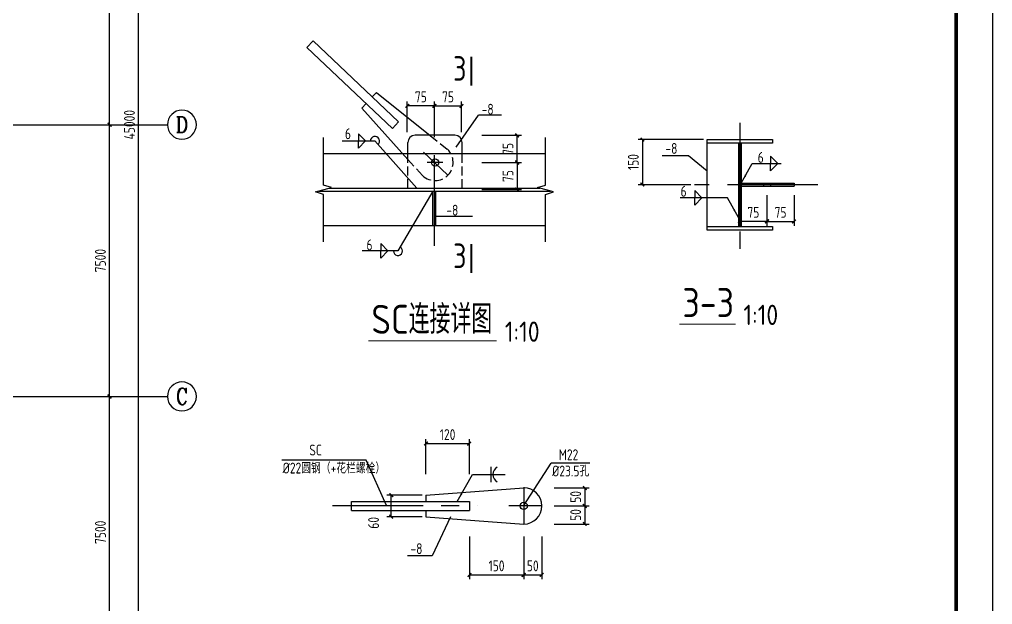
# Model space of a CAD drawing. Header units: millimetres. Extents: x 865490 to 879904, y 39442 to 44891.
# Drawn here: x 871184.9 to 871453.5, y 39615.5 to 39777 of the extents above; entities that cross this region are included whole.
import ezdxf
from ezdxf.enums import TextEntityAlignment as Align

# ---------------------------------------------------------------- set-up
doc = ezdxf.new("R2010")
doc.units = ezdxf.units.MM
doc.header["$LTSCALE"] = 1000
doc.header["$MEASUREMENT"] = 0
for name, pattern in [('2', [11.4, 9, -0.9, 0.6, -0.9]), ('CENTER', [2, 1.25, -0.25, 0.25, -0.25]), ('DASH', [0.35, 0.25, -0.1]), ('DASHED', [117.236842, 78.157895, -39.078947]), ('DOTE', [2.42, 2, -0.2, 0.02, -0.2])]:
    doc.linetypes.add(name, pattern=pattern)
doc.layers.add('1', color=4, linetype='Continuous', lineweight=70)
for name, color, linetype in [('AXIS', 3, 'Continuous'), ('AXIS_TEXT', 7, 'Continuous'), ('BEAM', 4, 'DASHED'), ('COLUMN', 9, 'Continuous'), ('DIM', 7, 'Continuous'), ('DOTE', 1, 'DOTE'), ('OTHER', 2, 'Continuous'), ('尺寸标注', 7, 'Continuous'), ('文字', 7, 'Continuous'), ('焊缝标注', 3, 'Continuous'), ('轴线__点划线', 6, '2')]:
    doc.layers.add(name, color=color, linetype=linetype)
doc.styles.add('_TCH_AXIS', font='COMPLEX', dxfattribs={"bigfont": 'GBCBIG'})
doc.styles.add('COMPLEX', font='COMPLEX')
doc.styles.add('GBHZ', font='gbenor.shx', dxfattribs={"width": 0.9, "bigfont": 'gbcbig.shx'})
doc.dimstyles.new('Y10', dxfattribs={"dimscale": 0, "dimtxt": 3, "dimasz": 0.01, "dimexe": 1.2, "dimexo": 1, "dimgap": 1, "dimtad": 1, "dimdec": 0, "dimlfac": 10, "dimzin": 0, "dimdsep": 46, "dimtxsty": 'GBHZ', "dimblk1": 'DX', "dimblk2": 'DX', "dimsah": 1, "dimcen": 0.09, "dimdle": 1, "dimadec": 0, "dimazin": 0, "dimtfac": 1, "dimtdec": 0, "dimtix": 1, "dimtmove": 2, "dimatfit": 3, "dimldrblk": 'DX', "dimfxl": 0, "dimtolj": 1, "dimtzin": 0, "dimarcsym": 0})
doc.dimstyles.new('Y100', dxfattribs={"dimscale": 0, "dimtxt": 3, "dimasz": 0.01, "dimexe": 1.2, "dimexo": 2, "dimgap": 1, "dimtad": 1, "dimdec": 0, "dimlfac": 100, "dimzin": 0, "dimdsep": 46, "dimtxsty": 'GBHZ', "dimblk": 'DX', "dimcen": 0.09, "dimdle": 1, "dimclrd": 7, "dimclre": 7, "dimclrt": 7, "dimadec": 0, "dimazin": 0, "dimtfac": 1, "dimtdec": 0, "dimtix": 1, "dimtmove": 2, "dimatfit": 3, "dimldrblk": 'DX', "dimfxl": 0, "dimtolj": 1, "dimtzin": 0, "dimarcsym": 0})

# ---------------------------------------------------------------- blocks, each defined once
blk = doc.blocks.new('DX')
at = {"color": 0, "linetype": 'ByBlock', "const_width": 40}
blk.add_lwpolyline([(-54, -51), (46, 49)], dxfattribs=at)
blk = doc.blocks.new('*D133')
at = {"layer": 'Defpoints', "color": 0, "linetype": 'ByBlock', "ltscale": 0.8, "transparency": 16777216}
for p in [(871291.96, 39753.09), (871291.96, 39744.83), (871299.46, 39744.83)]:
    blk.add_point(p, dxfattribs=at)
at = {"layer": 'dim', "color": 0, "linetype": 'ByBlock', "lineweight": -2, "ltscale": 0.8, "transparency": 16777216}
for p, q in [((871291.96, 39745.83), (871291.96, 39754.29)), ((871299.46, 39745.83), (871299.46, 39754.29)), ((871299.45, 39753.09), (871291.97, 39753.09))]:
    blk.add_line(p, q, dxfattribs=at)
at = {"layer": 'dim', "color": 0, "linetype": 'ByBlock', "lineweight": -2, "ltscale": 0.8, "transparency": 16777216, "xscale": 0.01, "yscale": 0.01, "zscale": 0.01, "rotation": 180}
blk.add_blockref('DX', (871291.96, 39753.09), dxfattribs=at)
at = {"layer": 'dim', "color": 0, "linetype": 'ByBlock', "lineweight": -2, "ltscale": 0.8, "transparency": 16777216, "xscale": 0.01, "yscale": 0.01, "zscale": 0.01}
blk.add_blockref('DX', (871299.46, 39753.09), dxfattribs=at)
at = {"layer": 'dim', "color": 0, "linetype": 'ByBlock', "ltscale": 0.8, "transparency": 16777216, "insert": (871295.71, 39755.59), "char_height": 3, "attachment_point": 5, "style": 'GBHZ'}
blk.add_mtext('\\A1;75', dxfattribs=at)
blk = doc.blocks.new('*D134')
at = {"layer": 'Defpoints', "color": 0, "linetype": 'ByBlock', "ltscale": 0.8, "transparency": 16777216}
for p in [(871306.96, 39753.09), (871299.46, 39744.83), (871306.96, 39744.83)]:
    blk.add_point(p, dxfattribs=at)
at = {"layer": 'dim', "color": 0, "linetype": 'ByBlock', "lineweight": -2, "ltscale": 0.8, "transparency": 16777216}
for p, q in [((871299.46, 39745.83), (871299.46, 39754.29)), ((871306.96, 39745.83), (871306.96, 39754.29)), ((871299.47, 39753.09), (871306.95, 39753.09))]:
    blk.add_line(p, q, dxfattribs=at)
at = {"layer": 'dim', "color": 0, "linetype": 'ByBlock', "lineweight": -2, "ltscale": 0.8, "transparency": 16777216, "xscale": 0.01, "yscale": 0.01, "zscale": 0.01, "rotation": 180}
blk.add_blockref('DX', (871299.46, 39753.09), dxfattribs=at)
at = {"layer": 'dim', "color": 0, "linetype": 'ByBlock', "lineweight": -2, "ltscale": 0.8, "transparency": 16777216, "xscale": 0.01, "yscale": 0.01, "zscale": 0.01}
blk.add_blockref('DX', (871306.96, 39753.09), dxfattribs=at)
at = {"layer": 'dim', "color": 0, "linetype": 'ByBlock', "ltscale": 0.8, "transparency": 16777216, "insert": (871303.21, 39755.59), "char_height": 3, "attachment_point": 5, "style": 'GBHZ'}
blk.add_mtext('\\A1;75', dxfattribs=at)
blk = doc.blocks.new('*D135')
at = {"layer": 'Defpoints', "color": 0, "linetype": 'ByBlock', "ltscale": 0.8, "transparency": 16777216}
for p in [(871311.52, 39737.48), (871311.52, 39729.98), (871322.27, 39729.98)]:
    blk.add_point(p, dxfattribs=at)
at = {"layer": 'dim', "color": 0, "linetype": 'ByBlock', "lineweight": -2, "ltscale": 0.8, "transparency": 16777216}
for p, q in [((871312.52, 39737.48), (871323.47, 39737.48)), ((871322.27, 39737.47), (871322.27, 39729.99)), ((871312.52, 39729.98), (871323.47, 39729.98))]:
    blk.add_line(p, q, dxfattribs=at)
at = {"layer": 'dim', "color": 0, "linetype": 'ByBlock', "lineweight": -2, "ltscale": 0.8, "transparency": 16777216, "xscale": 0.01, "yscale": 0.01, "zscale": 0.01}
for p, rotation in [((871322.27, 39737.48), 90), ((871322.27, 39729.98), 270)]:
    blk.add_blockref('DX', p, dxfattribs=dict(at, rotation=rotation))
at = {"layer": 'dim', "color": 0, "linetype": 'ByBlock', "ltscale": 0.8, "transparency": 16777216, "insert": (871319.77, 39733.73), "char_height": 3, "attachment_point": 5, "rotation": 90, "style": 'GBHZ'}
blk.add_mtext('\\A1;75', dxfattribs=at)
blk = doc.blocks.new('*D136')
at = {"layer": 'Defpoints', "color": 0, "linetype": 'ByBlock', "ltscale": 0.8, "transparency": 16777216}
for p in [(871311.52, 39744.98), (871322.27, 39744.98), (871311.52, 39737.48)]:
    blk.add_point(p, dxfattribs=at)
at = {"layer": 'dim', "color": 0, "linetype": 'ByBlock', "lineweight": -2, "ltscale": 0.8, "transparency": 16777216}
for p, q in [((871312.52, 39744.98), (871323.47, 39744.98)), ((871322.27, 39737.49), (871322.27, 39744.97)), ((871312.52, 39737.48), (871323.47, 39737.48))]:
    blk.add_line(p, q, dxfattribs=at)
at = {"layer": 'dim', "color": 0, "linetype": 'ByBlock', "lineweight": -2, "ltscale": 0.8, "transparency": 16777216, "xscale": 0.01, "yscale": 0.01, "zscale": 0.01}
for p, rotation in [((871322.27, 39744.98), 90), ((871322.27, 39737.48), 270)]:
    blk.add_blockref('DX', p, dxfattribs=dict(at, rotation=rotation))
at = {"layer": 'dim', "color": 0, "linetype": 'ByBlock', "ltscale": 0.8, "transparency": 16777216, "insert": (871319.77, 39741.23), "char_height": 3, "attachment_point": 5, "rotation": 90, "style": 'GBHZ'}
blk.add_mtext('\\A1;75', dxfattribs=at)
blk = doc.blocks.new('*D131')
at = {"layer": 'Defpoints', "color": 0, "transparency": 16777216}
for p in [(871391.24, 39729.48), (871398.74, 39729.48), (871398.74, 39721.22)]:
    blk.add_point(p, dxfattribs=at)
at = {"layer": '尺寸标注', "color": 0, "lineweight": -2, "transparency": 16777216}
for p, q in [((871391.24, 39728.48), (871391.24, 39720.02)), ((871398.74, 39728.48), (871398.74, 39720.02)), ((871391.25, 39721.22), (871398.73, 39721.22))]:
    blk.add_line(p, q, dxfattribs=at)
at = {"layer": '尺寸标注', "color": 0, "lineweight": -2, "transparency": 16777216, "xscale": 0.01, "yscale": 0.01, "zscale": 0.01, "rotation": 180}
blk.add_blockref('DX', (871391.24, 39721.22), dxfattribs=at)
at = {"layer": '尺寸标注', "color": 0, "lineweight": -2, "transparency": 16777216, "xscale": 0.01, "yscale": 0.01, "zscale": 0.01}
blk.add_blockref('DX', (871398.74, 39721.22), dxfattribs=at)
at = {"layer": '尺寸标注', "color": 0, "transparency": 16777216, "insert": (871394.99, 39723.72), "char_height": 3, "attachment_point": 5, "style": 'GBHZ'}
blk.add_mtext('\\A1;75', dxfattribs=at)
blk = doc.blocks.new('*D132')
at = {"layer": 'Defpoints', "color": 0, "transparency": 16777216}
for p in [(871383.74, 39729.48), (871391.24, 39729.48), (871383.74, 39721.22)]:
    blk.add_point(p, dxfattribs=at)
at = {"layer": '尺寸标注', "color": 0, "lineweight": -2, "transparency": 16777216}
for p, q in [((871383.74, 39728.48), (871383.74, 39720.02)), ((871391.24, 39728.48), (871391.24, 39720.02)), ((871391.23, 39721.22), (871383.75, 39721.22))]:
    blk.add_line(p, q, dxfattribs=at)
at = {"layer": '尺寸标注', "color": 0, "lineweight": -2, "transparency": 16777216, "xscale": 0.01, "yscale": 0.01, "zscale": 0.01, "rotation": 180}
blk.add_blockref('DX', (871383.74, 39721.22), dxfattribs=at)
at = {"layer": '尺寸标注', "color": 0, "lineweight": -2, "transparency": 16777216, "xscale": 0.01, "yscale": 0.01, "zscale": 0.01}
blk.add_blockref('DX', (871391.24, 39721.22), dxfattribs=at)
at = {"layer": '尺寸标注', "color": 0, "transparency": 16777216, "insert": (871387.49, 39723.72), "char_height": 3, "attachment_point": 5, "style": 'GBHZ'}
blk.add_mtext('\\A1;75', dxfattribs=at)
blk = doc.blocks.new('_ARROW')
blk.add_solid([(0, 0), (-1, 0.1), (-1, -0.1)])
blk = doc.blocks.new('*D117')
at = {"layer": 'Defpoints', "color": 0, "transparency": 16777216}
for p in [(871374.74, 39743.84), (871356.85, 39731.35), (871371.24, 39731.35)]:
    blk.add_point(p, dxfattribs=at)
at = {"layer": 'dim', "color": 0, "lineweight": -2, "transparency": 16777216}
for p, q in [((871373.74, 39743.84), (871355.65, 39743.84)), ((871356.85, 39743.83), (871356.85, 39731.36)), ((871370.24, 39731.35), (871355.65, 39731.35))]:
    blk.add_line(p, q, dxfattribs=at)
at = {"layer": 'dim', "color": 0, "lineweight": -2, "transparency": 16777216, "xscale": 0.01, "yscale": 0.01, "zscale": 0.01}
for p, rotation in [((871356.85, 39743.84), 90), ((871356.85, 39731.35), 270)]:
    blk.add_blockref('DX', p, dxfattribs=dict(at, rotation=rotation))
at = {"layer": 'dim', "color": 0, "transparency": 16777216, "insert": (871354.35, 39737.6), "char_height": 3, "attachment_point": 5, "rotation": 90, "style": 'GBHZ'}
blk.add_mtext('\\A1;150', dxfattribs=at)
blk = doc.blocks.new('*D110')
at = {"layer": 'Defpoints', "color": 0, "transparency": 16777216}
for p in [(871309.1, 39659.89), (871297.1, 39650.46), (871309.1, 39650.46)]:
    blk.add_point(p, dxfattribs=at)
at = {"layer": 'dim', "color": 0, "lineweight": -2, "transparency": 16777216}
for p, q in [((871297.1, 39651.46), (871297.1, 39661.09)), ((871309.1, 39651.46), (871309.1, 39661.09)), ((871297.11, 39659.89), (871309.09, 39659.89))]:
    blk.add_line(p, q, dxfattribs=at)
at = {"layer": 'dim', "color": 0, "lineweight": -2, "transparency": 16777216, "xscale": 0.01, "yscale": 0.01, "zscale": 0.01, "rotation": 180}
blk.add_blockref('DX', (871297.1, 39659.89), dxfattribs=at)
at = {"layer": 'dim', "color": 0, "lineweight": -2, "transparency": 16777216, "xscale": 0.01, "yscale": 0.01, "zscale": 0.01}
blk.add_blockref('DX', (871309.1, 39659.89), dxfattribs=at)
at = {"layer": 'dim', "color": 0, "transparency": 16777216, "insert": (871303.1, 39662.39), "char_height": 3, "attachment_point": 5, "style": 'GBHZ'}
blk.add_mtext('\\A1;120', dxfattribs=at)
blk = doc.blocks.new('*D111')
at = {"layer": 'Defpoints', "color": 0, "transparency": 16777216}
for p in [(871331.5, 39647.69), (871331.5, 39642.69), (871340.95, 39642.69)]:
    blk.add_point(p, dxfattribs=at)
at = {"layer": 'dim', "color": 0, "lineweight": -2, "transparency": 16777216}
for p, q in [((871332.5, 39647.69), (871342.15, 39647.69)), ((871340.95, 39647.68), (871340.95, 39642.7)), ((871332.5, 39642.69), (871342.15, 39642.69))]:
    blk.add_line(p, q, dxfattribs=at)
at = {"layer": 'dim', "color": 0, "lineweight": -2, "transparency": 16777216, "xscale": 0.01, "yscale": 0.01, "zscale": 0.01}
for p, rotation in [((871340.95, 39647.69), 90), ((871340.95, 39642.69), 270)]:
    blk.add_blockref('DX', p, dxfattribs=dict(at, rotation=rotation))
at = {"layer": 'dim', "color": 0, "transparency": 16777216, "insert": (871338.45, 39645.19), "char_height": 3, "attachment_point": 5, "rotation": 90, "style": 'GBHZ'}
blk.add_mtext('\\A1;50', dxfattribs=at)
blk = doc.blocks.new('*D112')
at = {"layer": 'Defpoints', "color": 0, "transparency": 16777216}
for p in [(871331.5, 39642.69), (871331.5, 39637.69), (871340.95, 39637.69)]:
    blk.add_point(p, dxfattribs=at)
at = {"layer": 'dim', "color": 0, "lineweight": -2, "transparency": 16777216}
for p, q in [((871332.5, 39642.69), (871342.15, 39642.69)), ((871340.95, 39642.68), (871340.95, 39637.7)), ((871332.5, 39637.69), (871342.15, 39637.69))]:
    blk.add_line(p, q, dxfattribs=at)
at = {"layer": 'dim', "color": 0, "lineweight": -2, "transparency": 16777216, "xscale": 0.01, "yscale": 0.01, "zscale": 0.01}
for p, rotation in [((871340.95, 39642.69), 90), ((871340.95, 39637.69), 270)]:
    blk.add_blockref('DX', p, dxfattribs=dict(at, rotation=rotation))
at = {"layer": 'dim', "color": 0, "transparency": 16777216, "insert": (871338.45, 39640.19), "char_height": 3, "attachment_point": 5, "rotation": 90, "style": 'GBHZ'}
blk.add_mtext('\\A1;50', dxfattribs=at)
blk = doc.blocks.new('*D113')
at = {"layer": 'Defpoints', "color": 0, "transparency": 16777216}
for p in [(871309.1, 39635.29), (871324.1, 39635.29), (871324.1, 39623.65)]:
    blk.add_point(p, dxfattribs=at)
at = {"layer": 'dim', "color": 0, "lineweight": -2, "transparency": 16777216}
for p, q in [((871309.1, 39634.29), (871309.1, 39622.45)), ((871324.1, 39634.29), (871324.1, 39622.45)), ((871309.11, 39623.65), (871324.09, 39623.65))]:
    blk.add_line(p, q, dxfattribs=at)
at = {"layer": 'dim', "color": 0, "lineweight": -2, "transparency": 16777216, "xscale": 0.01, "yscale": 0.01, "zscale": 0.01, "rotation": 180}
blk.add_blockref('DX', (871309.1, 39623.65), dxfattribs=at)
at = {"layer": 'dim', "color": 0, "lineweight": -2, "transparency": 16777216, "xscale": 0.01, "yscale": 0.01, "zscale": 0.01}
blk.add_blockref('DX', (871324.1, 39623.65), dxfattribs=at)
at = {"layer": 'dim', "color": 0, "transparency": 16777216, "insert": (871316.6, 39626.15), "char_height": 3, "attachment_point": 5, "style": 'GBHZ'}
blk.add_mtext('\\A1;150', dxfattribs=at)
blk = doc.blocks.new('*D114')
at = {"layer": 'Defpoints', "color": 0, "transparency": 16777216}
for p in [(871324.1, 39635.29), (871329.1, 39635.29), (871329.1, 39623.65)]:
    blk.add_point(p, dxfattribs=at)
at = {"layer": 'dim', "color": 0, "lineweight": -2, "transparency": 16777216}
for p, q in [((871324.1, 39634.29), (871324.1, 39622.45)), ((871329.1, 39634.29), (871329.1, 39622.45)), ((871324.11, 39623.65), (871329.09, 39623.65))]:
    blk.add_line(p, q, dxfattribs=at)
at = {"layer": 'dim', "color": 0, "lineweight": -2, "transparency": 16777216, "xscale": 0.01, "yscale": 0.01, "zscale": 0.01, "rotation": 180}
blk.add_blockref('DX', (871324.1, 39623.65), dxfattribs=at)
at = {"layer": 'dim', "color": 0, "lineweight": -2, "transparency": 16777216, "xscale": 0.01, "yscale": 0.01, "zscale": 0.01}
blk.add_blockref('DX', (871329.1, 39623.65), dxfattribs=at)
at = {"layer": 'dim', "color": 0, "transparency": 16777216, "insert": (871326.6, 39626.15), "char_height": 3, "attachment_point": 5, "style": 'GBHZ'}
blk.add_mtext('\\A1;50', dxfattribs=at)
blk = doc.blocks.new('*D115')
at = {"layer": 'Defpoints', "color": 0, "transparency": 16777216}
for p in [(871287.53, 39645.69), (871297.1, 39645.69), (871297.1, 39639.69)]:
    blk.add_point(p, dxfattribs=at)
at = {"layer": 'dim', "color": 0, "lineweight": -2, "transparency": 16777216}
for p, q in [((871296.1, 39645.69), (871286.33, 39645.69)), ((871287.53, 39639.7), (871287.53, 39645.68)), ((871296.1, 39639.69), (871286.33, 39639.69))]:
    blk.add_line(p, q, dxfattribs=at)
at = {"layer": 'dim', "color": 0, "lineweight": -2, "transparency": 16777216, "xscale": 0.01, "yscale": 0.01, "zscale": 0.01}
for p, rotation in [((871287.53, 39645.69), 90), ((871287.53, 39639.69), 270)]:
    blk.add_blockref('DX', p, dxfattribs=dict(at, rotation=rotation))
at = {"layer": 'dim', "color": 0, "transparency": 16777216, "insert": (871282.66, 39638.02), "char_height": 3, "attachment_point": 5, "rotation": 90, "style": 'GBHZ'}
blk.add_mtext('\\A1;60', dxfattribs=at)
blk = doc.blocks.new('_AXISO')
blk.add_circle((0, 0), 0.5)
at = {"layer": 'AXIS_TEXT', "style": 'COMPLEX', "width": 1.041667}
blk.add_attdef('A', text='', height=0.56, dxfattribs=at).set_placement((-0.25, -0.28), (0.25, -0.28), align=Align.FIT)
blk = doc.blocks.new('*D429')
at = {"layer": 'Defpoints', "color": 0, "transparency": 16777216}
for p in [(871193.78, 39672.91), (871209.78, 39672.91), (871193.78, 39597.91)]:
    blk.add_point(p, dxfattribs=at)
at = {"layer": 'dim', "color": 7, "lineweight": -2, "transparency": 16777216}
for p, q in [((871195.78, 39672.91), (871210.98, 39672.91)), ((871209.78, 39597.92), (871209.78, 39672.9)), ((871195.78, 39597.91), (871210.98, 39597.91))]:
    blk.add_line(p, q, dxfattribs=at)
at = {"layer": 'dim', "color": 7, "lineweight": -2, "transparency": 16777216, "xscale": 0.01, "yscale": 0.01, "zscale": 0.01}
for p, rotation in [((871209.78, 39672.91), 90), ((871209.78, 39597.91), 270)]:
    blk.add_blockref('DX', p, dxfattribs=dict(at, rotation=rotation))
at = {"layer": 'dim', "color": 7, "transparency": 16777216, "insert": (871207.28, 39635.41), "char_height": 3, "attachment_point": 5, "rotation": 90, "style": 'GBHZ'}
blk.add_mtext('\\A1;7500', dxfattribs=at)
blk = doc.blocks.new('*D430')
at = {"layer": 'Defpoints', "color": 0, "transparency": 16777216}
for p in [(871193.78, 39747.91), (871209.78, 39747.91), (871193.78, 39672.91)]:
    blk.add_point(p, dxfattribs=at)
at = {"layer": 'dim', "color": 7, "lineweight": -2, "transparency": 16777216}
for p, q in [((871195.78, 39747.91), (871210.98, 39747.91)), ((871209.78, 39672.92), (871209.78, 39747.9)), ((871195.78, 39672.91), (871210.98, 39672.91))]:
    blk.add_line(p, q, dxfattribs=at)
at = {"layer": 'dim', "color": 7, "lineweight": -2, "transparency": 16777216, "xscale": 0.01, "yscale": 0.01, "zscale": 0.01}
for p, rotation in [((871209.78, 39747.91), 90), ((871209.78, 39672.91), 270)]:
    blk.add_blockref('DX', p, dxfattribs=dict(at, rotation=rotation))
at = {"layer": 'dim', "color": 7, "transparency": 16777216, "insert": (871207.28, 39710.41), "char_height": 3, "attachment_point": 5, "rotation": 90, "style": 'GBHZ'}
blk.add_mtext('\\A1;7500', dxfattribs=at)
blk = doc.blocks.new('*D431')
at = {"layer": 'Defpoints', "color": 0, "transparency": 16777216}
for p in [(871193.78, 39822.91), (871209.78, 39822.91), (871193.78, 39747.91)]:
    blk.add_point(p, dxfattribs=at)
at = {"layer": 'dim', "color": 7, "lineweight": -2, "transparency": 16777216}
for p, q in [((871195.78, 39822.91), (871210.98, 39822.91)), ((871209.78, 39747.92), (871209.78, 39822.9)), ((871195.78, 39747.91), (871210.98, 39747.91))]:
    blk.add_line(p, q, dxfattribs=at)
at = {"layer": 'dim', "color": 7, "lineweight": -2, "transparency": 16777216, "xscale": 0.01, "yscale": 0.01, "zscale": 0.01}
for p, rotation in [((871209.78, 39822.91), 90), ((871209.78, 39747.91), 270)]:
    blk.add_blockref('DX', p, dxfattribs=dict(at, rotation=rotation))
at = {"layer": 'dim', "color": 7, "transparency": 16777216, "insert": (871207.28, 39785.41), "char_height": 3, "attachment_point": 5, "rotation": 90, "style": 'GBHZ'}
blk.add_mtext('\\A1;7500', dxfattribs=at)
blk = doc.blocks.new('*D434')
at = {"layer": 'Defpoints', "color": 0, "transparency": 16777216}
for p in [(871193.78, 39972.91), (871217.78, 39972.91), (871193.78, 39522.91)]:
    blk.add_point(p, dxfattribs=at)
at = {"layer": 'dim', "color": 7, "lineweight": -2, "transparency": 16777216}
for p, q in [((871195.78, 39972.91), (871218.98, 39972.91)), ((871217.78, 39522.92), (871217.78, 39972.9)), ((871195.78, 39522.91), (871218.98, 39522.91))]:
    blk.add_line(p, q, dxfattribs=at)
at = {"layer": 'dim', "color": 7, "lineweight": -2, "transparency": 16777216, "xscale": 0.01, "yscale": 0.01, "zscale": 0.01}
for p, rotation in [((871217.78, 39972.91), 90), ((871217.78, 39522.91), 270)]:
    blk.add_blockref('DX', p, dxfattribs=dict(at, rotation=rotation))
at = {"layer": 'dim', "color": 7, "transparency": 16777216, "insert": (871215.28, 39747.91), "char_height": 3, "attachment_point": 5, "rotation": 90, "style": 'GBHZ'}
blk.add_mtext('\\A1;45000', dxfattribs=at)

msp = doc.modelspace()

# ---------------------------------------------------------------- linework, layer by layer
at = {"color": 0}
msp.add_line((871453.499, 40043.955), (871453.499, 39449.955), dxfattribs=at)
for p, q in [((871280.642, 39655.29), (871257.353, 39655.29)), ((871286.267, 39642.854), (871280.642, 39655.29))]:
    msp.add_line(p, q)
at = {"color": 0, "const_width": 1}
msp.add_lwpolyline([(871443.499, 39459.955), (870637.499, 39459.955), (870637.499, 40033.955), (871443.499, 40033.955)], close=True, dxfattribs=at)
at = {"layer": '1', "color": 2, "const_width": 0.6, "elevation": 0.09}
for points in [[(871309.645, 39766.68), (871309.645, 39758.655)], [(871309.645, 39714.977), (871309.645, 39706.952)]]:
    msp.add_lwpolyline(points, dxfattribs=at)
at = {"layer": 'AXIS'}
for p, q in [((871305.467, 39741.745), (871311.653, 39750.517)), ((871317.99, 39750.517), (871311.653, 39750.517)), ((871369.559, 39739.336), (871362.331, 39739.336)), ((871374.74, 39735.081), (871369.559, 39739.336)), ((871324.098, 39642.854), (871331.718, 39654.523)), ((871342.38, 39654.523), (871331.718, 39654.523)), ((871303.928, 39639.689), (871298.792, 39628.952)), ((871298.792, 39628.952), (871292.022, 39628.952))]:
    msp.add_line(p, q, dxfattribs=at)
at = {"layer": 'AXIS', "color": 0}
for p, q in [((871193.776, 39747.914), (871225.776, 39747.914)), ((871193.776, 39672.914), (871225.776, 39672.914))]:
    msp.add_line(p, q, dxfattribs=at)
at = {"layer": 'BEAM', "linetype": 'DASH', "ltscale": 0.01}
for p, q in [((871298.297, 39744.945), (871303.057, 39741.115)), ((871292.122, 39730.382), (871292.122, 39739.855)), ((871292.141, 39738.337), (871296.187, 39733.848)), ((871307.122, 39730.382), (871307.122, 39739.849))]:
    msp.add_line(p, q, dxfattribs=at)
msp.add_arc((871299.622, 39737.482), 5, 226.606, 46.606, dxfattribs=at)
at = {"layer": 'COLUMN', "color": 2}
for p, q in [((871264.255, 39769.2), (871265.972, 39771.016)), ((871265.972, 39771.016), (871289.581, 39748.695)), ((871264.255, 39769.2), (871287.864, 39746.879)), ((871283.517, 39756.837), (871282.315, 39755.565)), ((871283.517, 39756.837), (871298.273, 39744.964)), ((871280.597, 39753.749), (871279.395, 39752.477)), ((871279.395, 39752.477), (871292.137, 39738.342)), ((871289.581, 39748.695), (871287.864, 39746.879)), ((871305.122, 39744.982), (871294.122, 39744.982)), ((871292.122, 39739.855), (871292.122, 39742.982)), ((871307.122, 39739.888), (871307.122, 39742.982)), ((871374.74, 39719.832), (871374.74, 39742.841)), ((871383.34, 39742.841), (871383.34, 39719.832)), ((871384.14, 39742.841), (871384.14, 39719.832)), ((871268.832, 39739.982), (871292.122, 39739.982)), ((871292.122, 39739.982), (871307.122, 39739.982)), ((871307.122, 39739.982), (871330.082, 39739.982)), ((871270.372, 39730.382), (871328.542, 39730.382)), ((871384.14, 39731.785), (871398.74, 39731.785)), ((871384.14, 39730.985), (871398.74, 39730.985)), ((871390.24, 39731.785), (871390.24, 39730.985)), ((871392.24, 39731.785), (871392.24, 39730.985)), ((871398.74, 39731.785), (871398.74, 39730.985)), ((871267.439, 39729.582), (871331.475, 39729.582)), ((871299.022, 39719.982), (871299.022, 39729.582)), ((871299.822, 39719.982), (871299.822, 39729.582)), ((871330.082, 39719.982), (871268.832, 39719.982)), ((871297.098, 39645.689), (871324.098, 39647.689)), ((871276.608, 39643.939), (871309.098, 39643.939)), ((871276.608, 39641.439), (871276.608, 39643.939)), ((871297.098, 39645.689), (871297.098, 39643.939)), ((871309.098, 39643.939), (871309.098, 39641.439)), ((871276.608, 39641.439), (871309.098, 39641.439)), ((871297.098, 39641.439), (871297.098, 39639.689)), ((871297.098, 39639.689), (871324.098, 39637.689))]:
    msp.add_line(p, q, dxfattribs=at)
for points in [[(871374.74, 39743.841), (871392.74, 39743.841), (871392.74, 39742.841), (871374.74, 39742.841)], [(871374.74, 39719.832), (871392.74, 39719.832), (871392.74, 39718.832), (871374.74, 39718.832)]]:
    msp.add_lwpolyline(points, close=True, dxfattribs=at)
for centre in [(871299.622, 39737.482), (871324.098, 39642.689)]:
    msp.add_circle(centre, 1, dxfattribs=at)
for centre, radius, start, end in [((871294.122, 39742.982), 2, 90, 180), ((871305.122, 39742.982), 2, 0, 90), ((871324.098, 39642.689), 5, 270, 90)]:
    msp.add_arc(centre, radius, start, end, dxfattribs=at)
at = {"layer": 'dim'}
for p, q in [((871309.964, 39722.617, 0.088), (871299.822, 39722.617)), ((871315.097, 39649.228), (871315.097, 39653.49))]:
    msp.add_line(p, q, dxfattribs=at)
msp.add_arc((871317.876, 39651.359), 2.27, 118.24708, 241.75292, dxfattribs=at)
at = {"layer": 'DOTE', "linetype": 'CENTER', "ltscale": 0.02}
for p, q in [((870691.776, 39747.914), (871193.776, 39747.914)), ((871299.457, 39714.502), (871299.457, 39746.772)), ((871383.74, 39748.406), (871383.74, 39713.627)), ((871296.463, 39740.312), (871303.09, 39734.047)), ((871301.797, 39737.482), (871297.447, 39737.482)), ((871405.319, 39731.35), (871371.243, 39731.35)), ((870691.776, 39672.914), (871193.776, 39672.914)), ((871271.319, 39642.854), (871311.378, 39642.854))]:
    msp.add_line(p, q, dxfattribs=at)
at = {"layer": 'OTHER'}
for p, q in [((871268.832, 39731.262), (871268.832, 39744.342)), ((871330.082, 39731.262), (871330.082, 39744.342)), ((871266.632, 39729.362), (871271.032, 39730.562)), ((871271.032, 39730.562), (871268.832, 39731.262)), ((871327.882, 39730.562), (871330.082, 39731.262)), ((871332.282, 39729.362), (871327.882, 39730.562)), ((871268.832, 39728.662), (871266.632, 39729.362)), ((871268.832, 39715.582), (871268.832, 39728.662)), ((871330.082, 39728.662), (871332.282, 39729.362)), ((871330.082, 39715.582), (871330.082, 39728.662))]:
    msp.add_line(p, q, dxfattribs=at)
at = {"layer": '文字', "color": 6, "const_width": 0.32, "elevation": 0.088}
for points in [[(871367.051, 39692.872), (871382.592, 39692.872)], [(871281.208, 39688.24), (871316.664, 39688.24)]]:
    msp.add_lwpolyline(points, dxfattribs=at)
at = {"layer": '焊缝标注'}
for p, q in [((871274.016, 39743.416), (871283.039, 39743.416)), ((871278.46, 39745.416), (871278.46, 39743.416)), ((871278.46, 39745.416), (871280.46, 39743.416)), ((871278.46, 39741.416), (871278.46, 39743.416)), ((871278.46, 39741.416), (871280.46, 39743.416)), ((871283.039, 39743.416), (871294.593, 39730.382)), ((871392.23, 39739.185), (871392.23, 39737.185)), ((871392.23, 39739.185), (871394.23, 39737.185)), ((871384.14, 39731.785), (871387.14, 39737.185)), ((871387.14, 39737.185), (871395.161, 39737.185)), ((871392.23, 39735.185), (871392.23, 39737.185)), ((871392.23, 39735.185), (871394.23, 39737.185)), ((871298.978, 39729.582), (871289.391, 39713.085)), ((871380.34, 39727.719), (871367.264, 39727.719)), ((871371.286, 39729.719), (871371.286, 39727.719)), ((871371.286, 39729.719), (871373.286, 39727.719)), ((871371.286, 39725.719), (871371.286, 39727.719)), ((871371.286, 39725.719), (871373.286, 39727.719)), ((871383.34, 39722.319), (871380.34, 39727.719)), ((871284.638, 39715.085), (871284.638, 39713.085)), ((871284.638, 39715.085), (871286.638, 39713.085)), ((871289.391, 39713.085), (871279.48, 39713.085)), ((871284.638, 39711.085), (871284.638, 39713.085)), ((871284.638, 39711.085), (871286.638, 39713.085)), ((871305.778, 39643.949), (871309.978, 39651.359)), ((871309.978, 39651.359), (871318.99, 39651.359))]:
    msp.add_line(p, q, dxfattribs=at)
for centre, start, end in [((871283.039, 39743.416), 308.27546, 180), ((871289.391, 39713.085), 180, 59.57139)]:
    msp.add_arc(centre, 1.25, start, end, dxfattribs=at)
at = {"layer": '轴线__点划线'}
for p, q in [((871324.098, 39647.854), (871324.098, 39637.854)), ((871319.978, 39642.854), (871329.098, 39642.854))]:
    msp.add_line(p, q, dxfattribs=at)

# ---------------------------------------------------------------- block references
at = {"layer": 'AXIS', "color": 0}
ref = msp.add_blockref('_AXISO', (871229.776, 39747.914), dxfattribs=dict(at, xscale=-8, yscale=8, zscale=8))
ref.add_attrib('A', 'D', dxfattribs={"layer": 'AXIS_TEXT', "color": 0, "height": 4.353, "style": '_TCH_AXIS'}).set_placement((871228.015, 39745.737), (871231.538, 39745.737), align=Align.FIT)
ref = msp.add_blockref('_AXISO', (871229.776, 39672.914), dxfattribs=dict(at, xscale=-8, yscale=8, zscale=8))
ref.add_attrib('A', 'C', dxfattribs={"layer": 'AXIS_TEXT', "color": 0, "height": 4.557, "style": '_TCH_AXIS'}).set_placement((871228.149, 39670.635), (871231.404, 39670.635), align=Align.FIT)
at = {"layer": '焊缝标注'}
for p, xscale, yscale, zscale, rotation in [((871384.14, 39731.785), -2.499999999793584, 2.5, 2.5, 60.94539590662404), ((871383.34, 39722.319), 2.499999999793584, 2.499999999793584, 2.499999999793584, 299.054604093376), ((871305.778, 39643.949), -2.499999999793584, 2.5, 2.5, 60.94539590662404)]:
    msp.add_blockref('_ARROW', p, dxfattribs=dict(at, xscale=xscale, yscale=yscale, zscale=zscale, rotation=rotation))

# ---------------------------------------------------------------- texts
at = {"layer": 'AXIS', "color": 0, "style": 'GBHZ', "width": 0.9}
for s, height, p in [('3', 6.75, (871304.634, 39760.062, 0.095)), ('-8', 3, (871312.511, 39750.677)), ('6', 3, (871274.773, 39743.908)), ('-8', 3, (871363.217, 39739.85)), ('6', 3, (871388.688, 39737.377)), ('6', 3, (871367.405, 39728.045)), ('-8', 3, (871302.743, 39722.816)), ('6', 3, (871280.709, 39713.249)), ('3', 6.75, (871304.634, 39708.359, 0.095)), ('SC', 3, (871264.916, 39656.608, 37.658)), ('M22', 3, (871333.774, 39655.308, -0.088)), ('%%C22圆钢（+花栏螺栓）', 3, (871257.565, 39651.641, 37.658)), ('%%C23.5孔', 3, (871331.944, 39650.822)), ('-8', 3, (871292.855, 39629.409))]:
    msp.add_text(s, height=height, dxfattribs=at).set_placement(p)
at = {"layer": '文字', "color": 6, "style": 'GBHZ'}
for s, height, p in [('3-3', 8, (871367.914, 39694.823, 0.088)), ('SC连接详图', 8, (871282.071, 39690.191, 0.088)), ('1:10', 5.6, (871384.747, 39692.616, 0.088)), ('1:10', 5.6, (871318.895, 39687.984, 0.088))]:
    msp.add_text(s, height=height, dxfattribs=at).set_placement(p)

# ---------------------------------------------------------------- dimensions: what is measured, and where the dimension line sits
at = {"layer": 'dim'}
for base, p1, p2, dimstyle, picture, middle in [((871217.776, 39972.914), (871193.776, 39522.914), (871193.776, 39972.914), 'Y100', '*D434', (871215.276, 39747.914)), ((871209.776, 39822.914), (871193.776, 39747.914), (871193.776, 39822.914), 'Y100', '*D431', (871207.276, 39785.414)), ((871209.776, 39747.914), (871193.776, 39672.914), (871193.776, 39747.914), 'Y100', '*D430', (871207.276, 39710.414)), ((871209.776, 39672.914), (871193.776, 39597.914), (871193.776, 39672.914), 'Y100', '*D429', (871207.276, 39635.414)), ((871340.95, 39642.689), (871331.498, 39647.689), (871331.498, 39642.689), 'Y10', '*D111', (871338.45, 39645.189)), ((871340.95, 39637.689), (871331.498, 39642.689), (871331.498, 39637.689), 'Y10', '*D112', (871338.45, 39640.189))]:
    dim = msp.add_linear_dim(base=base, p1=p1, p2=p2, angle=90, dimstyle=dimstyle, override={"dimscale": 1}, dxfattribs=at)
    dim.commit()
    dim.dimension.update_dxf_attribs({"geometry": picture, "text_midpoint": middle})
at = {"layer": 'dim', "color": 0, "linetype": 'ByBlock', "ltscale": 0.8}
for base, p1, p2, angle, picture, middle in [((871291.957, 39753.086), (871299.457, 39744.826), (871291.957, 39744.826), 180, '*D133', (871295.707, 39755.586)), ((871322.275, 39744.982), (871311.522, 39737.482), (871311.522, 39744.982), 90, '*D136', (871319.775, 39741.232)), ((871322.275, 39729.982), (871311.522, 39737.482), (871311.522, 39729.982), 90, '*D135', (871319.775, 39733.732))]:
    dim = msp.add_linear_dim(base=base, p1=p1, p2=p2, angle=angle, dimstyle='Y10', override={"dimscale": 1}, dxfattribs=at)
    dim.commit()
    dim.dimension.update_dxf_attribs({"geometry": picture, "text_midpoint": middle})
dim = msp.add_linear_dim(base=(871306.957, 39753.086), p1=(871299.457, 39744.826), p2=(871306.957, 39744.826), dimstyle='Y10', override={"dimscale": 1}, dxfattribs=at)
dim.commit()
dim.dimension.update_dxf_attribs({"geometry": '*D134', "text_midpoint": (871303.207, 39755.586)})
at = {"layer": 'dim', "color": 0}
dim = msp.add_linear_dim(base=(871356.848, 39731.35), p1=(871374.74, 39743.841), p2=(871371.243, 39731.35), angle=90, text='150', dimstyle='Y10', override={"dimscale": 1}, dxfattribs=at)
dim.commit()
dim.dimension.update_dxf_attribs({"geometry": '*D117', "text_midpoint": (871354.348, 39737.595)})
at = {"layer": 'dim'}
for base, p1, p2, picture, middle in [((871309.098, 39659.894), (871297.098, 39650.459), (871309.098, 39650.459), '*D110', (871303.098, 39662.394)), ((871324.098, 39623.646), (871309.098, 39635.289), (871324.098, 39635.289), '*D113', (871316.598, 39626.146)), ((871329.098, 39623.646), (871324.098, 39635.289), (871329.098, 39635.289), '*D114', (871326.598, 39626.146))]:
    dim = msp.add_linear_dim(base=base, p1=p1, p2=p2, dimstyle='Y10', override={"dimscale": 1}, dxfattribs=at)
    dim.commit()
    dim.dimension.update_dxf_attribs({"geometry": picture, "text_midpoint": middle})
dim = msp.add_linear_dim(base=(871287.527, 39645.689), p1=(871297.098, 39639.689), p2=(871297.098, 39645.689), angle=90, dimstyle='Y10', override={"dimscale": 1}, dxfattribs=at)
dim.commit()
dim.dimension.update_dxf_attribs({"geometry": '*D115', "text_midpoint": (871282.657, 39638.024), "dimtype": 160})
at = {"layer": '尺寸标注', "color": 0}
for base, p2, picture, middle in [((871383.74, 39721.225), (871383.74, 39729.485), '*D132', (871387.49, 39723.725)), ((871398.74, 39721.225), (871398.74, 39729.485), '*D131', (871394.99, 39723.725))]:
    dim = msp.add_linear_dim(base=base, p1=(871391.24, 39729.485), p2=p2, dimstyle='Y10', override={"dimscale": 1}, dxfattribs=at)
    dim.commit()
    dim.dimension.update_dxf_attribs({"geometry": picture, "text_midpoint": middle})

doc.saveas('drawing.dxf')
